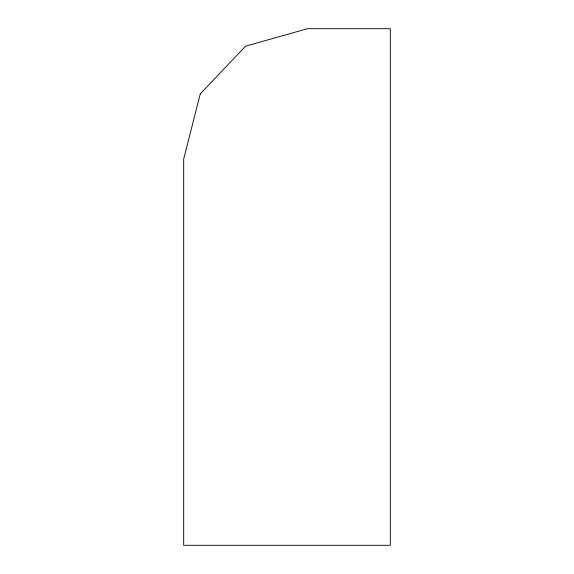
<?xml version="1.0" encoding="UTF-8"?>
<svg xmlns="http://www.w3.org/2000/svg" width="574" height="574" viewBox="0 0 574 574"><rect width="100%" height="100%" fill="white"/><g stroke="black" fill="none" stroke-linecap="round" stroke-linejoin="round"><path stroke-width="0.86" d="M200.276 93.885L183.68 159.07L183.68 545.3L390.32 545.3L390.32 28.7L307.528 28.7L245.607 46.164L200.276 93.885"/></g></svg>
